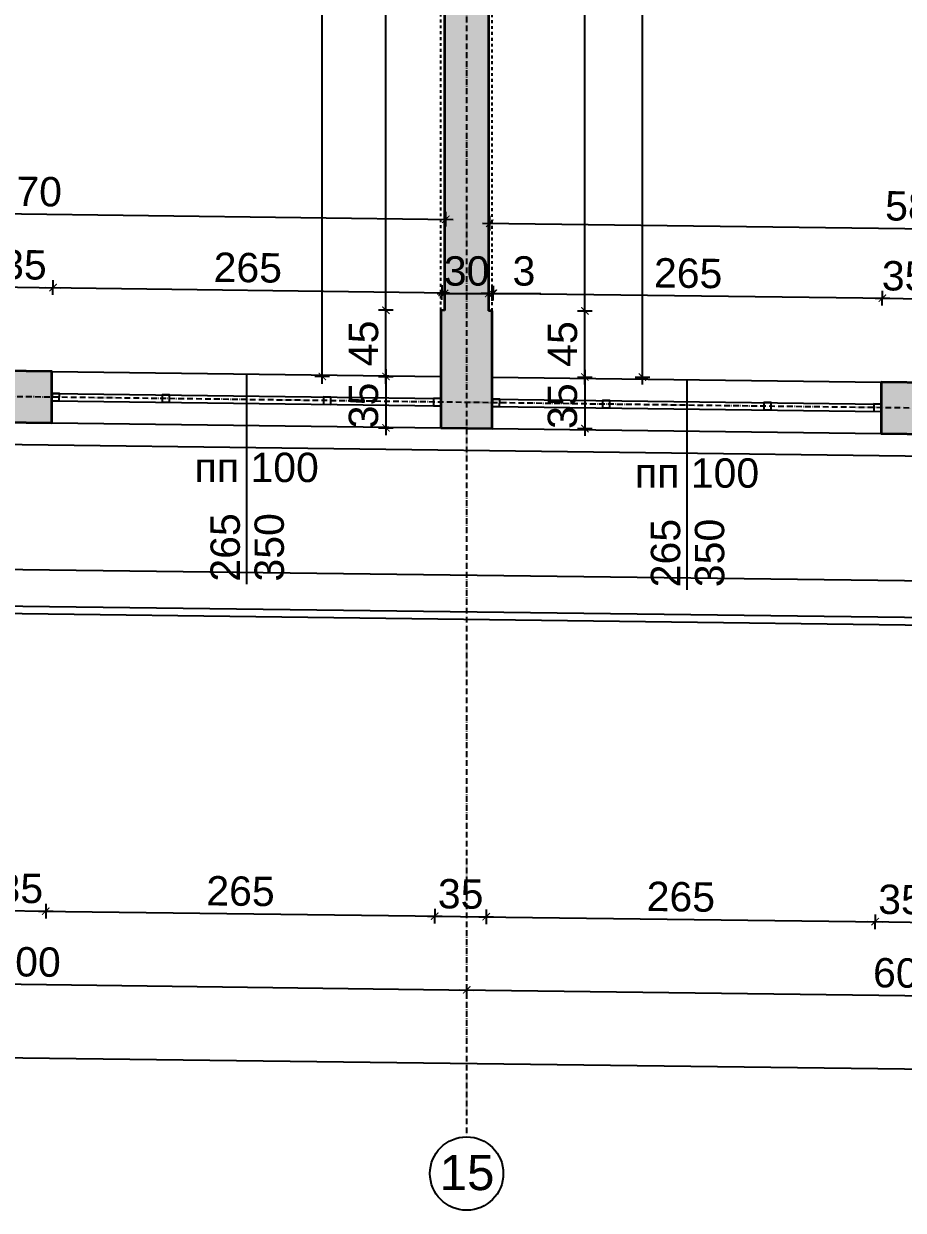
# Model space of a CAD drawing. Header units: inches. Extents: x -72385 to 39588, y -6525 to 66685.
# Drawn here: x -44457 to -43857, y 21656 to 22464 of the extents above; entities that cross this region are included whole.
import ezdxf

# ---------------------------------------------------------------- set-up
doc = ezdxf.new("R2010")
doc.units = ezdxf.units.IN
doc.header["$MEASUREMENT"] = 0
doc.linetypes.add('DashDot', pattern=[0.6, 0.4, -0.1, 0, -0.1])
doc.linetypes.add('Hidden', pattern=[0.4, 0.2, -0.2])
for name, color, linetype, lineweight in [('Изгледни линии', 253, 'Continuous', 25), ('Надписи коти външни', 252, 'Continuous', 25), ('Надписи коти вътрешни', 252, 'Continuous', 25), ('Надписи Оси', 252, 'Continuous', 25), ('Надписи прозорци', 252, 'Continuous', 25), ('Оси', 252, 'DashDot', 25), ('Прозорци', 251, 'Continuous', 25), ('Пунктир', 253, 'Hidden', 25), ('Разрезни линии', 7, 'Continuous', 35), ('Щрих стени', 254, 'Continuous', 25)]:
    doc.layers.add(name, color=color, linetype=linetype, lineweight=lineweight)
doc.styles.add('Arial Regular', font='arial.ttf')
doc.styles.get("Standard").update_dxf_attribs({"font": 'arial.ttf'})
doc.dimstyles.new('Annotative', dxfattribs={"dimscale": 0, "dimtxt": 20, "dimasz": 5, "dimexe": 5, "dimexo": 5, "dimgap": 5, "dimtad": 1, "dimdec": 0, "dimzin": 0, "dimdsep": 46, "dimtxsty": 'Standard', "dimblk": 'ARCHTICK', "dimcen": 5, "dimdle": 5, "dimadec": 0, "dimazin": 0, "dimtfac": 1, "dimtdec": 0, "dimtofl": 0, "dimtmove": 0, "dimatfit": 3, "dimldrblk": 'ARCHTICK', "dimfxl": 5, "dimfxlon": 1, "dimtolj": 1, "dimtzin": 0, "dimarcsym": 1})

# ---------------------------------------------------------------- blocks, each defined once
blk = doc.blocks.new('_ArchTick')
at = {"color": 0, "linetype": 'ByBlock', "const_width": 0.15}
blk.add_lwpolyline([(-0.5, -0.5), (0.5, 0.5)], dxfattribs=at)
blk = doc.blocks.new('*D2824')
at = {"layer": 'Defpoints', "color": 0, "ltscale": 50, "transparency": 16777216}
for p in [(-44436.61, 22284.1), (-44472.34, 22227.47), (-44437.34, 22227.03)]:
    blk.add_point(p, dxfattribs=at)
at = {"layer": 'Надписи коти вътрешни', "color": 0, "lineweight": -2, "ltscale": 50, "transparency": 16777216}
for p, q in [((-44476.61, 22284.61), (-44431.61, 22284.04)), ((-44471.67, 22279.55), (-44471.55, 22289.54)), ((-44436.67, 22279.1), (-44436.55, 22289.1))]:
    blk.add_line(p, q, dxfattribs=at)
at = {"layer": 'Надписи коти вътрешни', "color": 0, "lineweight": -2, "ltscale": 50, "transparency": 16777216, "xscale": 5, "yscale": 5, "zscale": 5}
for p, rotation in [((-44471.61, 22284.55), 179.2706286525344), ((-44436.61, 22284.1), 359.2706286525344)]:
    blk.add_blockref('_ArchTick', p, dxfattribs=dict(at, rotation=rotation))
at = {"layer": 'Надписи коти вътрешни', "color": 0, "ltscale": 50, "transparency": 16777216, "insert": (-44456.42, 22299.57), "char_height": 20, "attachment_point": 5, "rotation": 359.27063}
blk.add_mtext('\\A1;35', dxfattribs=at)
blk = doc.blocks.new('*D2825')
at = {"layer": 'Defpoints', "color": 0, "ltscale": 50, "transparency": 16777216}
for p in [(-44171.61, 22280.73), (-44437.34, 22227.03), (-44172.34, 22223.65)]:
    blk.add_point(p, dxfattribs=at)
at = {"layer": 'Надписи коти вътрешни', "color": 0, "lineweight": -2, "ltscale": 50, "transparency": 16777216}
for p, q in [((-44441.61, 22284.16), (-44166.61, 22280.66)), ((-44436.67, 22279.1), (-44436.55, 22289.1)), ((-44171.67, 22275.73), (-44171.55, 22285.73))]:
    blk.add_line(p, q, dxfattribs=at)
at = {"layer": 'Надписи коти вътрешни', "color": 0, "lineweight": -2, "ltscale": 50, "transparency": 16777216, "xscale": 5, "yscale": 5, "zscale": 5}
for p, rotation in [((-44436.61, 22284.1), 179.270628652547), ((-44171.61, 22280.73), 359.270628652547)]:
    blk.add_blockref('_ArchTick', p, dxfattribs=dict(at, rotation=rotation))
at = {"layer": 'Надписи коти вътрешни', "color": 0, "ltscale": 50, "transparency": 16777216, "insert": (-44303.92, 22297.62), "char_height": 20, "attachment_point": 5, "rotation": 359.27063}
blk.add_mtext('\\A1;265', dxfattribs=at)
blk = doc.blocks.new('*D2827')
at = {"layer": 'Defpoints', "color": 0, "ltscale": 50, "transparency": 16777216}
for p in [(-43871.61, 22276.91), (-44137.34, 22223.21), (-43872.34, 22219.83)]:
    blk.add_point(p, dxfattribs=at)
at = {"layer": 'Надписи коти вътрешни', "color": 0, "lineweight": -2, "ltscale": 50, "transparency": 16777216}
for p, q in [((-44136.67, 22275.28), (-44136.55, 22285.28)), ((-43871.67, 22271.91), (-43871.55, 22281.91)), ((-44141.61, 22280.34), (-43866.61, 22276.84))]:
    blk.add_line(p, q, dxfattribs=at)
at = {"layer": 'Надписи коти вътрешни', "color": 0, "lineweight": -2, "ltscale": 50, "transparency": 16777216, "xscale": 5, "yscale": 5, "zscale": 5}
for p, rotation in [((-44136.61, 22280.28), 179.2706286525423), ((-43871.61, 22276.91), 359.2706286525423)]:
    blk.add_blockref('_ArchTick', p, dxfattribs=dict(at, rotation=rotation))
at = {"layer": 'Надписи коти вътрешни', "color": 0, "ltscale": 50, "transparency": 16777216, "insert": (-44003.92, 22293.8), "char_height": 20, "attachment_point": 5, "rotation": 359.27063}
blk.add_mtext('\\A1;265', dxfattribs=at)
blk = doc.blocks.new('*D2828')
at = {"layer": 'Defpoints', "color": 0, "ltscale": 50, "transparency": 16777216}
for p in [(-44137.34, 22280.11), (-44139.84, 22223.24), (-44137.34, 22223.24)]:
    blk.add_point(p, dxfattribs=at)
at = {"layer": 'Надписи коти вътрешни', "color": 0, "lineweight": -2, "ltscale": 50, "transparency": 16777216}
for p, q in [((-44139.84, 22275.11), (-44139.84, 22285.11)), ((-44137.34, 22275.11), (-44137.34, 22285.11)), ((-44139.84, 22280.11), (-44144.84, 22280.11)), ((-44137.34, 22280.11), (-44104.24, 22280.11))]:
    blk.add_line(p, q, dxfattribs=at)
at = {"layer": 'Надписи коти вътрешни', "color": 0, "lineweight": -2, "ltscale": 50, "transparency": 16777216, "xscale": 5, "yscale": 5, "zscale": 5}
blk.add_blockref('_ArchTick', (-44139.84, 22280.11), dxfattribs=at)
at = {"layer": 'Надписи коти вътрешни', "color": 0, "lineweight": -2, "ltscale": 50, "transparency": 16777216, "xscale": 5, "yscale": 5, "zscale": 5, "rotation": 180}
blk.add_blockref('_ArchTick', (-44137.34, 22280.11), dxfattribs=at)
at = {"layer": 'Надписи коти вътрешни', "color": 0, "ltscale": 50, "transparency": 16777216, "insert": (-44115.79, 22295.32), "char_height": 20, "attachment_point": 5}
blk.add_mtext('\\A1;3', dxfattribs=at)
blk = doc.blocks.new('*D2829')
at = {"layer": 'Defpoints', "color": 0, "ltscale": 50, "transparency": 16777216}
for p in [(-43836.61, 22276.46), (-43872.34, 22219.83), (-43837.34, 22219.39)]:
    blk.add_point(p, dxfattribs=at)
at = {"layer": 'Надписи коти вътрешни', "color": 0, "lineweight": -2, "ltscale": 50, "transparency": 16777216}
for p, q in [((-43871.67, 22271.91), (-43871.55, 22281.91)), ((-43876.61, 22276.97), (-43831.61, 22276.4)), ((-43836.67, 22271.46), (-43836.55, 22281.46))]:
    blk.add_line(p, q, dxfattribs=at)
at = {"layer": 'Надписи коти вътрешни', "color": 0, "lineweight": -2, "ltscale": 50, "transparency": 16777216, "xscale": 5, "yscale": 5, "zscale": 5}
for p, rotation in [((-43871.61, 22276.91), 179.2706286525344), ((-43836.61, 22276.46), 359.2706286525344)]:
    blk.add_blockref('_ArchTick', p, dxfattribs=dict(at, rotation=rotation))
at = {"layer": 'Надписи коти вътрешни', "color": 0, "ltscale": 50, "transparency": 16777216, "insert": (-43856.42, 22291.93), "char_height": 20, "attachment_point": 5, "rotation": 359.27063}
blk.add_mtext('\\A1;35', dxfattribs=at)
blk = doc.blocks.new('*D2961')
at = {"layer": 'Defpoints', "color": 0, "ltscale": 50, "transparency": 16777216}
for p in [(-44209.8, 22268.66), (-44172.34, 22268.66), (-44172.34, 22223.65)]:
    blk.add_point(p, dxfattribs=at)
at = {"layer": 'Надписи коти вътрешни', "color": 0, "lineweight": -2, "ltscale": 50, "transparency": 16777216}
for p, q in [((-44204.8, 22268.66), (-44214.8, 22268.66)), ((-44209.8, 22218.65), (-44209.8, 22273.66)), ((-44204.8, 22223.65), (-44214.8, 22223.65))]:
    blk.add_line(p, q, dxfattribs=at)
at = {"layer": 'Надписи коти вътрешни', "color": 0, "lineweight": -2, "ltscale": 50, "transparency": 16777216, "xscale": 5, "yscale": 5, "zscale": 5}
for p, rotation in [((-44209.8, 22268.66), 90), ((-44209.8, 22223.65), 270)]:
    blk.add_blockref('_ArchTick', p, dxfattribs=dict(at, rotation=rotation))
at = {"layer": 'Надписи коти вътрешни', "color": 0, "ltscale": 50, "transparency": 16777216, "insert": (-44224.97, 22246.15), "char_height": 20, "attachment_point": 5, "rotation": 90}
blk.add_mtext('\\A1;45', dxfattribs=at)
blk = doc.blocks.new('*D2962')
at = {"layer": 'Defpoints', "color": 0, "ltscale": 50, "transparency": 16777216}
for p in [(-44209.8, 22761.2), (-44172.34, 22761.2), (-44172.34, 22268.66)]:
    blk.add_point(p, dxfattribs=at)
at = {"layer": 'Надписи коти вътрешни', "color": 0, "lineweight": -2, "ltscale": 50, "transparency": 16777216}
for p, q in [((-44204.8, 22761.2), (-44214.8, 22761.2)), ((-44209.8, 22263.66), (-44209.8, 22766.2)), ((-44204.8, 22268.66), (-44214.8, 22268.66))]:
    blk.add_line(p, q, dxfattribs=at)
at = {"layer": 'Надписи коти вътрешни', "color": 0, "lineweight": -2, "ltscale": 50, "transparency": 16777216, "xscale": 5, "yscale": 5, "zscale": 5}
for p, rotation in [((-44209.8, 22761.2), 90), ((-44209.8, 22268.66), 270)]:
    blk.add_blockref('_ArchTick', p, dxfattribs=dict(at, rotation=rotation))
at = {"layer": 'Надписи коти вътрешни', "color": 0, "ltscale": 50, "transparency": 16777216, "insert": (-44225.02, 22514.93), "char_height": 20, "attachment_point": 5, "rotation": 90}
blk.add_mtext('\\A1;493', dxfattribs=at)
blk = doc.blocks.new('*D4607')
at = {"layer": 'Defpoints', "color": 0, "ltscale": 50, "transparency": 16777216}
for p in [(-44169.05, 22330.63), (-44739.84, 22275.88), (-44169.84, 22268.62)]:
    blk.add_point(p, dxfattribs=at)
at = {"layer": 'Надписи коти вътрешни', "color": 0, "lineweight": -2, "ltscale": 50, "transparency": 16777216}
for p, q in [((-44739.11, 22332.89), (-44738.98, 22342.88)), ((-44744.05, 22337.95), (-44164.05, 22330.57)), ((-44169.11, 22325.63), (-44168.98, 22335.63))]:
    blk.add_line(p, q, dxfattribs=at)
at = {"layer": 'Надписи коти вътрешни', "color": 0, "lineweight": -2, "ltscale": 50, "transparency": 16777216, "xscale": 5, "yscale": 5, "zscale": 5}
for p, rotation in [((-44739.05, 22337.89), 179.2706286525477), ((-44169.05, 22330.63), 359.2706286525477)]:
    blk.add_blockref('_ArchTick', p, dxfattribs=dict(at, rotation=rotation))
at = {"layer": 'Надписи коти вътрешни', "color": 0, "ltscale": 50, "transparency": 16777216, "insert": (-44453.85, 22349.47), "char_height": 20, "attachment_point": 5, "rotation": 359.27063}
blk.add_mtext('\\A1;570', dxfattribs=at)
blk = doc.blocks.new('*D2974')
at = {"layer": 'Defpoints', "color": 0, "ltscale": 50, "transparency": 16777216}
for p in [(-43554.08, 22320.5), (-44139.84, 22268.24), (-43554.84, 22260.8)]:
    blk.add_point(p, dxfattribs=at)
at = {"layer": 'Надписи коти вътрешни', "color": 0, "lineweight": -2, "ltscale": 50, "transparency": 16777216}
for p, q in [((-44139.14, 22322.95), (-44139.01, 22332.95)), ((-44144.08, 22328.01), (-43549.08, 22320.44)), ((-43554.14, 22315.5), (-43554.01, 22325.5))]:
    blk.add_line(p, q, dxfattribs=at)
at = {"layer": 'Надписи коти вътрешни', "color": 0, "lineweight": -2, "ltscale": 50, "transparency": 16777216, "xscale": 5, "yscale": 5, "zscale": 5}
for p, rotation in [((-44139.08, 22327.95), 179.270628652547), ((-43554.08, 22320.5), 359.2706286525469)]:
    blk.add_blockref('_ArchTick', p, dxfattribs=dict(at, rotation=rotation))
at = {"layer": 'Надписи коти вътрешни', "color": 0, "ltscale": 50, "transparency": 16777216, "insert": (-43846.38, 22339.43), "char_height": 20, "attachment_point": 5, "rotation": 359.27063}
blk.add_mtext('\\A1;585', dxfattribs=at)
blk = doc.blocks.new('*D2980')
at = {"layer": 'Defpoints', "color": 0, "ltscale": 50, "transparency": 16777216}
for p in [(-44253.18, 22821.2), (-44172.34, 22821.2), (-44172.34, 22223.65)]:
    blk.add_point(p, dxfattribs=at)
at = {"layer": 'Надписи коти вътрешни', "color": 0, "lineweight": -2, "ltscale": 50, "transparency": 16777216}
for p, q in [((-44253.18, 22218.65), (-44253.18, 22826.2)), ((-44248.18, 22821.2), (-44258.18, 22821.2)), ((-44248.18, 22223.65), (-44258.18, 22223.65))]:
    blk.add_line(p, q, dxfattribs=at)
at = {"layer": 'Надписи коти вътрешни', "color": 0, "lineweight": -2, "ltscale": 50, "transparency": 16777216, "xscale": 5, "yscale": 5, "zscale": 5}
for p, rotation in [((-44253.18, 22821.2), 90), ((-44253.18, 22223.65), 270)]:
    blk.add_blockref('_ArchTick', p, dxfattribs=dict(at, rotation=rotation))
at = {"layer": 'Надписи коти вътрешни', "color": 0, "ltscale": 50, "transparency": 16777216, "insert": (-44268.39, 22522.43), "char_height": 20, "attachment_point": 5, "rotation": 90}
blk.add_mtext('\\A1;598', dxfattribs=at)
blk = doc.blocks.new('*D2982')
at = {"layer": 'Defpoints', "color": 0, "ltscale": 50, "transparency": 16777216}
for p in [(-44137.34, 22760.75), (-44074.26, 22760.75), (-44137.34, 22268.21)]:
    blk.add_point(p, dxfattribs=at)
at = {"layer": 'Надписи коти вътрешни', "color": 0, "lineweight": -2, "ltscale": 50, "transparency": 16777216}
for p, q in [((-44079.26, 22760.75), (-44069.26, 22760.75)), ((-44074.26, 22263.21), (-44074.26, 22765.75)), ((-44079.26, 22268.21), (-44069.26, 22268.21))]:
    blk.add_line(p, q, dxfattribs=at)
at = {"layer": 'Надписи коти вътрешни', "color": 0, "lineweight": -2, "ltscale": 50, "transparency": 16777216, "xscale": 5, "yscale": 5, "zscale": 5}
for p, rotation in [((-44074.26, 22760.75), 90), ((-44074.26, 22268.21), 270)]:
    blk.add_blockref('_ArchTick', p, dxfattribs=dict(at, rotation=rotation))
at = {"layer": 'Надписи коти вътрешни', "color": 0, "ltscale": 50, "transparency": 16777216, "insert": (-44089.47, 22514.48), "char_height": 20, "attachment_point": 5, "rotation": 90}
blk.add_mtext('\\A1;493', dxfattribs=at)
blk = doc.blocks.new('*D4610')
at = {"layer": 'Defpoints', "color": 0, "ltscale": 50, "transparency": 16777216}
for p in [(-44137.34, 22268.21), (-44074.26, 22268.21), (-44137.34, 22223.21)]:
    blk.add_point(p, dxfattribs=at)
at = {"layer": 'Надписи коти вътрешни', "color": 0, "lineweight": -2, "ltscale": 50, "transparency": 16777216}
for p, q in [((-44079.26, 22268.21), (-44069.26, 22268.21)), ((-44074.26, 22218.21), (-44074.26, 22273.21)), ((-44079.26, 22223.21), (-44069.26, 22223.21))]:
    blk.add_line(p, q, dxfattribs=at)
at = {"layer": 'Надписи коти вътрешни', "color": 0, "lineweight": -2, "ltscale": 50, "transparency": 16777216, "xscale": 5, "yscale": 5, "zscale": 5}
for p, rotation in [((-44074.26, 22268.21), 90), ((-44074.26, 22223.21), 270)]:
    blk.add_blockref('_ArchTick', p, dxfattribs=dict(at, rotation=rotation))
at = {"layer": 'Надписи коти вътрешни', "color": 0, "ltscale": 50, "transparency": 16777216, "insert": (-44089.43, 22245.71), "char_height": 20, "attachment_point": 5, "rotation": 90}
blk.add_mtext('\\A1;45', dxfattribs=at)
blk = doc.blocks.new('*D5394')
at = {"layer": 'Defpoints', "color": 0, "ltscale": 50, "transparency": 16777216}
for p in [(-44137.34, 22821.14), (-44035.11, 22821.14), (-44137.34, 22223.21)]:
    blk.add_point(p, dxfattribs=at)
at = {"layer": 'Надписи коти вътрешни', "color": 0, "lineweight": -2, "ltscale": 50, "transparency": 16777216}
for p, q in [((-44035.11, 22218.21), (-44035.11, 22826.14)), ((-44040.11, 22821.14), (-44030.11, 22821.14)), ((-44040.11, 22223.21), (-44030.11, 22223.21))]:
    blk.add_line(p, q, dxfattribs=at)
at = {"layer": 'Надписи коти вътрешни', "color": 0, "lineweight": -2, "ltscale": 50, "transparency": 16777216, "xscale": 5, "yscale": 5, "zscale": 5}
for p, rotation in [((-44035.11, 22821.14), 90), ((-44035.11, 22223.21), 270)]:
    blk.add_blockref('_ArchTick', p, dxfattribs=dict(at, rotation=rotation))
at = {"layer": 'Надписи коти вътрешни', "color": 0, "ltscale": 50, "transparency": 16777216, "insert": (-44050.32, 22522.17), "char_height": 20, "attachment_point": 5, "rotation": 90}
blk.add_mtext('\\A1;598', dxfattribs=at)
blk = doc.blocks.new('*D5638')
at = {"layer": 'Defpoints', "color": 0, "ltscale": 50, "transparency": 16777216}
for p in [(-44472.34, 22192.47), (-44437.34, 22192.02), (-44441.57, 21859.55)]:
    blk.add_point(p, dxfattribs=at)
at = {"layer": 'Надписи коти външни', "color": 0, "lineweight": -2, "ltscale": 50, "transparency": 16777216}
for p, q in [((-44476.51, 21865), (-44476.63, 21855)), ((-44441.51, 21864.55), (-44441.63, 21854.55)), ((-44481.57, 21860.06), (-44436.57, 21859.49))]:
    blk.add_line(p, q, dxfattribs=at)
at = {"layer": 'Надписи коти външни', "color": 0, "lineweight": -2, "ltscale": 50, "transparency": 16777216, "xscale": 5, "yscale": 5, "zscale": 5}
for p, rotation in [((-44476.57, 21860), 179.2706286525403), ((-44441.57, 21859.55), 359.2706286525403)]:
    blk.add_blockref('_ArchTick', p, dxfattribs=dict(at, rotation=rotation))
at = {"layer": 'Надписи коти външни', "color": 0, "ltscale": 50, "transparency": 16777216, "insert": (-44458.88, 21874.99), "char_height": 20, "attachment_point": 5, "rotation": 359.27063}
blk.add_mtext('\\A1;35', dxfattribs=at)
blk = doc.blocks.new('*D5639')
at = {"layer": 'Defpoints', "color": 0, "ltscale": 50, "transparency": 16777216}
for p in [(-44437.34, 22192.02), (-44172.34, 22188.65), (-44176.57, 21856.18)]:
    blk.add_point(p, dxfattribs=at)
at = {"layer": 'Надписи коти външни', "color": 0, "lineweight": -2, "ltscale": 50, "transparency": 16777216}
for p, q in [((-44441.51, 21864.55), (-44441.63, 21854.55)), ((-44446.57, 21859.61), (-44171.57, 21856.11)), ((-44176.51, 21861.18), (-44176.63, 21851.18))]:
    blk.add_line(p, q, dxfattribs=at)
at = {"layer": 'Надписи коти външни', "color": 0, "lineweight": -2, "ltscale": 50, "transparency": 16777216, "xscale": 5, "yscale": 5, "zscale": 5}
for p, rotation in [((-44441.57, 21859.55), 179.270628652547), ((-44176.57, 21856.18), 359.270628652547)]:
    blk.add_blockref('_ArchTick', p, dxfattribs=dict(at, rotation=rotation))
at = {"layer": 'Надписи коти външни', "color": 0, "ltscale": 50, "transparency": 16777216, "insert": (-44308.88, 21873.07), "char_height": 20, "attachment_point": 5, "rotation": 359.27063}
blk.add_mtext('\\A1;265', dxfattribs=at)
blk = doc.blocks.new('*D5640')
at = {"layer": 'Defpoints', "color": 0, "ltscale": 50, "transparency": 16777216}
for p in [(-44172.34, 22188.65), (-44137.34, 22188.2), (-44141.57, 21855.73)]:
    blk.add_point(p, dxfattribs=at)
at = {"layer": 'Надписи коти външни', "color": 0, "lineweight": -2, "ltscale": 50, "transparency": 16777216}
for p, q in [((-44181.57, 21856.24), (-44136.57, 21855.67)), ((-44176.51, 21861.18), (-44176.63, 21851.18)), ((-44141.51, 21860.73), (-44141.63, 21850.73))]:
    blk.add_line(p, q, dxfattribs=at)
at = {"layer": 'Надписи коти външни', "color": 0, "lineweight": -2, "ltscale": 50, "transparency": 16777216, "xscale": 5, "yscale": 5, "zscale": 5}
for p, rotation in [((-44176.57, 21856.18), 179.2706286525522), ((-44141.57, 21855.73), 359.2706286525522)]:
    blk.add_blockref('_ArchTick', p, dxfattribs=dict(at, rotation=rotation))
at = {"layer": 'Надписи коти външни', "color": 0, "ltscale": 50, "transparency": 16777216, "insert": (-44158.88, 21871.17), "char_height": 20, "attachment_point": 5, "rotation": 359.27063}
blk.add_mtext('\\A1;35', dxfattribs=at)
blk = doc.blocks.new('*D5641')
at = {"layer": 'Defpoints', "color": 0, "ltscale": 50, "transparency": 16777216}
for p in [(-44137.34, 22188.2), (-43872.34, 22184.83), (-43876.57, 21852.36)]:
    blk.add_point(p, dxfattribs=at)
at = {"layer": 'Надписи коти външни', "color": 0, "lineweight": -2, "ltscale": 50, "transparency": 16777216}
for p, q in [((-44146.57, 21855.79), (-43871.57, 21852.29)), ((-44141.51, 21860.73), (-44141.63, 21850.73)), ((-43876.51, 21857.36), (-43876.63, 21847.36))]:
    blk.add_line(p, q, dxfattribs=at)
at = {"layer": 'Надписи коти външни', "color": 0, "lineweight": -2, "ltscale": 50, "transparency": 16777216, "xscale": 5, "yscale": 5, "zscale": 5}
for p, rotation in [((-44141.57, 21855.73), 179.270628652547), ((-43876.57, 21852.36), 359.270628652547)]:
    blk.add_blockref('_ArchTick', p, dxfattribs=dict(at, rotation=rotation))
at = {"layer": 'Надписи коти външни', "color": 0, "ltscale": 50, "transparency": 16777216, "insert": (-44008.88, 21869.25), "char_height": 20, "attachment_point": 5, "rotation": 359.27063}
blk.add_mtext('\\A1;265', dxfattribs=at)
blk = doc.blocks.new('*D5642')
at = {"layer": 'Defpoints', "color": 0, "ltscale": 50, "transparency": 16777216}
for p in [(-43872.34, 22184.83), (-43837.34, 22184.39), (-43841.57, 21851.91)]:
    blk.add_point(p, dxfattribs=at)
at = {"layer": 'Надписи коти външни', "color": 0, "lineweight": -2, "ltscale": 50, "transparency": 16777216}
for p, q in [((-43876.51, 21857.36), (-43876.63, 21847.36)), ((-43841.51, 21856.91), (-43841.63, 21846.91)), ((-43881.57, 21852.42), (-43836.57, 21851.85))]:
    blk.add_line(p, q, dxfattribs=at)
at = {"layer": 'Надписи коти външни', "color": 0, "lineweight": -2, "ltscale": 50, "transparency": 16777216, "xscale": 5, "yscale": 5, "zscale": 5}
for p, rotation in [((-43876.57, 21852.36), 179.2706286525522), ((-43841.57, 21851.91), 359.2706286525522)]:
    blk.add_blockref('_ArchTick', p, dxfattribs=dict(at, rotation=rotation))
at = {"layer": 'Надписи коти външни', "color": 0, "ltscale": 50, "transparency": 16777216, "insert": (-43858.88, 21867.35), "char_height": 20, "attachment_point": 5, "rotation": 359.27063}
blk.add_mtext('\\A1;35', dxfattribs=at)
blk = doc.blocks.new('*D5670')
at = {"layer": 'Defpoints', "color": 0, "ltscale": 50, "transparency": 16777216}
for p in [(-44754.84, 21813.53), (-44154.84, 21805.9), (-44154.84, 21805.9)]:
    blk.add_point(p, dxfattribs=at)
at = {"layer": 'Надписи коти външни', "color": 0, "lineweight": -2, "ltscale": 50, "transparency": 16777216}
for p, q in [((-44759.84, 21813.6), (-44149.84, 21805.83)), ((-44754.84, 21813.53), (-44754.9, 21808.53)), ((-44154.84, 21805.9), (-44154.9, 21800.9))]:
    blk.add_line(p, q, dxfattribs=at)
at = {"layer": 'Надписи коти външни', "color": 0, "lineweight": -2, "ltscale": 50, "transparency": 16777216, "xscale": 5, "yscale": 5, "zscale": 5}
for p, rotation in [((-44754.84, 21813.53), 179.2706286525473), ((-44154.84, 21805.9), 359.2706286525473)]:
    blk.add_blockref('_ArchTick', p, dxfattribs=dict(at, rotation=rotation))
at = {"layer": 'Надписи коти външни', "color": 0, "ltscale": 50, "transparency": 16777216, "insert": (-44454.64, 21824.93), "char_height": 20, "attachment_point": 5, "rotation": 359.27063}
blk.add_mtext('\\A1;600', dxfattribs=at)
blk = doc.blocks.new('*D5671')
at = {"layer": 'Defpoints', "color": 0, "ltscale": 50, "transparency": 16777216}
for p in [(-44154.84, 21805.9), (-43554.84, 21798.26), (-43554.84, 21798.26)]:
    blk.add_point(p, dxfattribs=at)
at = {"layer": 'Надписи коти външни', "color": 0, "lineweight": -2, "ltscale": 50, "transparency": 16777216}
for p, q in [((-44159.84, 21805.96), (-43549.84, 21798.19)), ((-44154.84, 21805.9), (-44154.9, 21800.9)), ((-43554.84, 21798.26), (-43554.9, 21793.26))]:
    blk.add_line(p, q, dxfattribs=at)
at = {"layer": 'Надписи коти външни', "color": 0, "lineweight": -2, "ltscale": 50, "transparency": 16777216, "xscale": 5, "yscale": 5, "zscale": 5}
for p, rotation in [((-44154.84, 21805.9), 179.270628652548), ((-43554.84, 21798.26), 359.2706286525479)]:
    blk.add_blockref('_ArchTick', p, dxfattribs=dict(at, rotation=rotation))
at = {"layer": 'Надписи коти външни', "color": 0, "ltscale": 50, "transparency": 16777216, "insert": (-43854.64, 21817.29), "char_height": 20, "attachment_point": 5, "rotation": 359.27063}
blk.add_mtext('\\A1;600', dxfattribs=at)
blk = doc.blocks.new('*D6556')
at = {"layer": 'Defpoints', "color": 0, "ltscale": 10, "transparency": 16777216}
for p in [(-52317.34, 22292.34), (-41742.34, 22157.71), (-41747.84, 21725.25)]:
    blk.add_point(p, dxfattribs=at)
at = {"layer": 'Надписи коти външни', "color": 0, "lineweight": -2, "ltscale": 10, "transparency": 16777216}
for p, q in [((-52322.78, 21864.88), (-52322.91, 21854.88)), ((-52327.84, 21859.94), (-41742.84, 21725.19)), ((-41747.78, 21730.25), (-41747.91, 21720.25))]:
    blk.add_line(p, q, dxfattribs=at)
at = {"layer": 'Надписи коти външни', "color": 0, "lineweight": -2, "ltscale": 10, "transparency": 16777216, "xscale": 5, "yscale": 5, "zscale": 5}
for p, rotation in [((-52322.84, 21859.88), 179.2706286525472), ((-41747.84, 21725.25), 359.2706286525473)]:
    blk.add_blockref('_ArchTick', p, dxfattribs=dict(at, rotation=rotation))
at = {"layer": 'Надписи коти външни', "color": 0, "ltscale": 10, "transparency": 16777216, "insert": (-47035.15, 21807.77), "char_height": 20, "attachment_point": 5, "rotation": 359.27063}
blk.add_mtext('\\A1;10575', dxfattribs=at)
blk = doc.blocks.new('*D7360')
at = {"layer": 'Defpoints', "color": 0, "ltscale": 10, "transparency": 16777216}
for p in [(-44227.19, 22223.65), (-44227.19, 22188.65), (-44209.8, 22188.65)]:
    blk.add_point(p, dxfattribs=at)
at = {"layer": 'Надписи коти вътрешни', "color": 0, "lineweight": -2, "ltscale": 10, "transparency": 16777216}
for p, q in [((-44209.8, 22228.65), (-44209.8, 22183.65)), ((-44214.8, 22223.65), (-44204.8, 22223.65)), ((-44214.8, 22188.65), (-44204.8, 22188.65))]:
    blk.add_line(p, q, dxfattribs=at)
at = {"layer": 'Надписи коти вътрешни', "color": 0, "lineweight": -2, "ltscale": 10, "transparency": 16777216, "xscale": 5, "yscale": 5, "zscale": 5}
for p, rotation in [((-44209.8, 22223.65), 90), ((-44209.8, 22188.65), 270)]:
    blk.add_blockref('_ArchTick', p, dxfattribs=dict(at, rotation=rotation))
at = {"layer": 'Надписи коти вътрешни', "color": 0, "ltscale": 10, "transparency": 16777216, "insert": (-44225.02, 22203.86), "char_height": 20, "attachment_point": 5, "rotation": 90}
blk.add_mtext('\\A1;35', dxfattribs=at)
blk = doc.blocks.new('*D7361')
at = {"layer": 'Defpoints', "color": 0, "ltscale": 10, "transparency": 16777216}
for p in [(-44091.64, 22223.21), (-44091.64, 22188.2), (-44074.26, 22188.2)]:
    blk.add_point(p, dxfattribs=at)
at = {"layer": 'Надписи коти вътрешни', "color": 0, "lineweight": -2, "ltscale": 10, "transparency": 16777216}
for p, q in [((-44074.26, 22228.21), (-44074.26, 22183.2)), ((-44079.26, 22223.21), (-44069.26, 22223.21)), ((-44079.26, 22188.2), (-44069.26, 22188.2))]:
    blk.add_line(p, q, dxfattribs=at)
at = {"layer": 'Надписи коти вътрешни', "color": 0, "lineweight": -2, "ltscale": 10, "transparency": 16777216, "xscale": 5, "yscale": 5, "zscale": 5}
for p, rotation in [((-44074.26, 22223.21), 90), ((-44074.26, 22188.2), 270)]:
    blk.add_blockref('_ArchTick', p, dxfattribs=dict(at, rotation=rotation))
at = {"layer": 'Надписи коти вътрешни', "color": 0, "ltscale": 10, "transparency": 16777216, "insert": (-44089.47, 22203.42), "char_height": 20, "attachment_point": 5, "rotation": 90}
blk.add_mtext('\\A1;35', dxfattribs=at)
blk = doc.blocks.new('*D7383')
at = {"layer": 'Defpoints', "color": 0, "ltscale": 10, "transparency": 16777216}
for p in [(-44169.84, 22293.33), (-44139.84, 22293.33), (-44139.84, 22280.11)]:
    blk.add_point(p, dxfattribs=at)
at = {"layer": 'Надписи коти вътрешни', "color": 0, "lineweight": -2, "ltscale": 10, "transparency": 16777216}
for p, q in [((-44169.84, 22285.11), (-44169.84, 22275.11)), ((-44139.84, 22285.11), (-44139.84, 22275.11)), ((-44174.84, 22280.11), (-44134.84, 22280.11))]:
    blk.add_line(p, q, dxfattribs=at)
at = {"layer": 'Надписи коти вътрешни', "color": 0, "lineweight": -2, "ltscale": 10, "transparency": 16777216, "xscale": 5, "yscale": 5, "zscale": 5, "rotation": 180}
blk.add_blockref('_ArchTick', (-44169.84, 22280.11), dxfattribs=at)
at = {"layer": 'Надписи коти вътрешни', "color": 0, "lineweight": -2, "ltscale": 10, "transparency": 16777216, "xscale": 5, "yscale": 5, "zscale": 5}
blk.add_blockref('_ArchTick', (-44139.84, 22280.11), dxfattribs=at)
at = {"layer": 'Надписи коти вътрешни', "color": 0, "ltscale": 10, "transparency": 16777216, "insert": (-44154.84, 22295.32), "char_height": 20, "attachment_point": 5}
blk.add_mtext('\\A1;30', dxfattribs=at)

msp = doc.modelspace()

# ---------------------------------------------------------------- hatches: boundary and pattern name
at = {"layer": 'Щрих стени', "ltscale": 10}
h = msp.add_hatch(color=256, dxfattribs=at)
h.dxf.hatch_style = 1
h.paths.add_polyline_path([(-42007.34, 22196.09), (-42042.34, 22196.54), (-42042.34, 22161.53), (-42007.34, 22161.09)])
h.paths.add_polyline_path([(-42307.34, 22244.91), (-42309.84, 22244.95), (-42309.84, 22737.49), (-42299.84, 22737.36), (-42299.84, 22827.37), (-42309.84, 22827.49), (-42309.84, 23067.51), (-42109.84, 23064.97), (-42109.84, 23094.97), (-43137.34, 23108.05), (-43137.34, 23078.05), (-42949.84, 23075.66), (-42949.84, 22925.65), (-42944.84, 22925.58), (-42944.84, 23075.6), (-42339.84, 23067.89), (-42339.84, 22827.87), (-42349.84, 22828), (-42349.84, 22742.99), (-42899.84, 22750), (-42899.84, 22835), (-42949.84, 22835.64), (-42949.84, 22780.64), (-42974.84, 22780.95), (-42974.84, 22745.95), (-42949.84, 22745.63), (-42339.84, 22737.87), (-42339.84, 22245.33), (-42342.34, 22245.36), (-42342.34, 22165.35), (-42307.34, 22164.91)])
h.paths.add_polyline_path([(-42607.34, 22203.73), (-42642.34, 22204.17), (-42642.34, 22169.17), (-42607.34, 22168.73)], flags=17)
h.paths.add_polyline_path([(-42907.34, 22252.55), (-42942.34, 22253), (-42942.34, 22172.99), (-42907.34, 22172.55)], flags=17)
h.paths.add_polyline_path([(-43207.34, 22211.37), (-43242.34, 22211.81), (-43242.34, 22176.81), (-43207.34, 22176.36)])
h.paths.add_polyline_path([(-43507.34, 22260.19), (-43524.84, 22260.41), (-43524.84, 22752.95), (-43499.84, 22752.63), (-43499.84, 22842.64), (-43524.84, 22842.96), (-43524.84, 23082.98), (-43297.34, 23080.08), (-43297.34, 23110.09), (-43767.34, 23116.07), (-43767.34, 23086.07), (-43554.84, 23083.36), (-43554.84, 22843.34), (-43579.84, 22843.66), (-43579.84, 22753.65), (-43554.84, 22753.34), (-43554.84, 22260.8), (-43572.34, 22261.02), (-43572.34, 22181.01), (-43507.34, 22180.18)])
h.paths.add_polyline_path([(-43837.34, 22219.39), (-43872.34, 22219.83), (-43872.34, 22184.83), (-43837.34, 22184.39)])
h.paths.add_polyline_path([(-44137.34, 22268.21), (-44139.84, 22268.24), (-44139.84, 22760.78), (-44129.84, 22760.66), (-44129.84, 22820.66), (-43937.34, 22818.21), (-43937.34, 23088.23), (-43927.34, 23088.1), (-43927.34, 23118.11), (-44629.84, 23127.05), (-44629.84, 23097.05), (-44597.34, 23096.63), (-44597.34, 22966.62), (-44567.34, 22966.24), (-44567.34, 23096.25), (-43967.34, 23088.61), (-43967.34, 22848.59), (-44567.34, 22856.23), (-44567.34, 22876.23), (-44597.34, 22876.62), (-44597.34, 22856.61), (-44609.84, 22856.77), (-44609.84, 22826.77), (-44179.84, 22821.3), (-44179.84, 22796.29), (-44204.84, 22796.61), (-44204.84, 22761.61), (-44179.84, 22761.29), (-44169.84, 22761.16), (-44169.84, 22268.62), (-44172.34, 22268.66), (-44172.34, 22188.65), (-44137.34, 22188.2)])
h.paths.add_polyline_path([(-44437.34, 22227.03), (-44472.34, 22227.47), (-44472.34, 22192.47), (-44437.34, 22192.02)], flags=17)

# ---------------------------------------------------------------- linework, layer by layer
at = {"layer": 'Изгледни линии', "ltscale": 50}
for p, q in [((-44437.34, 22227.03), (-44172.34, 22223.65)), ((-44137.34, 22223.21), (-43872.34, 22219.83)), ((-45952.34, 22196.31), (-41741.87, 22142.71)), ((-44437.34, 22192.02), (-44172.34, 22188.65)), ((-44137.34, 22188.2), (-43872.34, 22184.83)), ((-45922.34, 22110.92), (-41739.21, 22057.67)), ((-45922.34, 22085.92), (-41738.43, 22032.65)), ((-45922.34, 22080.92), (-41738.27, 22027.65))]:
    msp.add_line(p, q, dxfattribs=at)
at = {"layer": 'Надписи Оси', "ltscale": 50}
msp.add_circle((-44154.84, 21680.89), 25, dxfattribs=at)
at = {"layer": 'Надписи прозорци', "ltscale": 50}
for p, q in [((-44304.84, 22225.34), (-44304.84, 22082.19)), ((-44004.84, 22221.52), (-44004.84, 22078.37))]:
    msp.add_line(p, q, dxfattribs=at)
at = {"layer": 'Оси', "ltscale": 10}
for p, q in [((-44154.84, 24506.11), (-44154.84, 21705.89)), ((-39839.84, 22151), (-52799.84, 22315.98))]:
    msp.add_line(p, q, dxfattribs=at)
at = {"layer": 'Прозорци', "ltscale": 50}
for p, q in [((-44437.34, 22212.03), (-44172.34, 22208.65)), ((-44437.34, 22207.02), (-44172.34, 22203.65)), ((-44137.34, 22208.21), (-43872.34, 22204.83)), ((-44137.34, 22203.21), (-43872.34, 22199.83))]:
    msp.add_line(p, q, dxfattribs=at)
for points in [[(-44437.34, 22207.02), (-44432.34, 22206.96), (-44432.27, 22211.96), (-44437.27, 22212.02), (-44437.34, 22207.02)], [(-44362.35, 22206.07), (-44357.35, 22206.01), (-44357.29, 22211.01), (-44362.29, 22211.07), (-44362.35, 22206.07)], [(-44252.39, 22204.67), (-44247.39, 22204.61), (-44247.33, 22209.61), (-44252.32, 22209.67), (-44252.39, 22204.67)], [(-44177.4, 22203.72), (-44172.4, 22203.66), (-44172.34, 22208.66), (-44177.34, 22208.72), (-44177.4, 22203.72)], [(-44137.34, 22203.21), (-44132.34, 22203.14), (-44132.27, 22208.14), (-44137.27, 22208.21), (-44137.34, 22203.21)], [(-44062.35, 22202.25), (-44057.35, 22202.19), (-44057.29, 22207.19), (-44062.29, 22207.25), (-44062.35, 22202.25)], [(-43952.39, 22200.85), (-43947.39, 22200.79), (-43947.33, 22205.79), (-43952.32, 22205.85), (-43952.39, 22200.85)], [(-43877.4, 22199.9), (-43872.4, 22199.84), (-43872.34, 22204.84), (-43877.34, 22204.9), (-43877.4, 22199.9)]]:
    msp.add_lwpolyline(points, dxfattribs=at)
at = {"layer": 'Пунктир', "ltscale": 10}
for p, q in [((-44172.34, 22268.66), (-44172.34, 22761.2)), ((-44137.34, 22268.21), (-44137.34, 22760.75))]:
    msp.add_line(p, q, dxfattribs=at)
at = {"layer": 'Разрезни линии', "ltscale": 50}
for p, q in [((-44169.84, 22761.16), (-44169.84, 22268.62)), ((-44139.84, 22760.78), (-44139.84, 22268.24)), ((-44172.34, 22268.66), (-44172.34, 22188.65)), ((-44169.84, 22268.62), (-44172.34, 22268.66)), ((-44137.34, 22268.21), (-44139.84, 22268.24)), ((-44137.34, 22188.2), (-44137.34, 22268.21)), ((-44172.34, 22188.65), (-44137.34, 22188.2))]:
    msp.add_line(p, q, dxfattribs=at)
for points in [[(-44472.34, 22192.47), (-44437.34, 22192.02), (-44437.34, 22227.03), (-44472.34, 22227.47)], [(-43872.34, 22219.83), (-43872.34, 22184.83), (-43837.34, 22184.39), (-43837.34, 22219.39)]]:
    msp.add_lwpolyline(points, close=True, dxfattribs=at)

# ---------------------------------------------------------------- texts
at = {"layer": 'Надписи Оси', "ltscale": 100, "insert": (-44168.16, 21693.61), "char_height": 24, "width": 27.2128, "attachment_point": 1, "style": 'Arial Regular'}
msp.add_mtext('\\pxqc;15', dxfattribs=at)
at = {"layer": 'Надписи прозорци', "ltscale": 100, "char_height": 20, "width": 180.4891, "attachment_point": 1, "style": 'Arial Regular'}
for insert in [(-44340.15, 22171.7), (-44040.15, 22167.88)]:
    msp.add_mtext('пп 100', dxfattribs=dict(at, insert=insert))
at = {"layer": 'Надписи прозорци', "ltscale": 100, "char_height": 20, "width": 180.4891, "attachment_point": 3, "rotation": 90, "style": 'Arial Regular'}
for s, insert in [('265', (-44329.35, 22130.48)), ('350', (-44299.35, 22130.56)), ('265', (-44029.35, 22126.66)), ('350', (-43999.35, 22126.74))]:
    msp.add_mtext(s, dxfattribs=dict(at, insert=insert))

# ---------------------------------------------------------------- dimensions: what is measured, and where the dimension line sits
at = {"layer": 'Надписи коти външни', "ltscale": 10}
dim = msp.add_aligned_dim(p1=(-52317.34, 22292.34), p2=(-41742.34, 22157.71), distance=-432.5, text='10575', dimstyle='Annotative', override={"dimscale": 0, "dimtix": 0, "dimtofl": 0, "dimtmove": 0, "dimatfit": 3}, dxfattribs=at)
dim.commit()
dim.dimension.update_dxf_attribs({"geometry": '*D6556', "text_midpoint": (-47035.15, 21807.77)})
at = {"layer": 'Надписи коти външни', "ltscale": 50}
for base, p1, p2, picture, middle in [((-44441.57, 21859.55), (-44472.34, 22192.47), (-44437.34, 22192.02), '*D5638', (-44459.07, 21859.77)), ((-44141.57, 21855.73), (-44172.34, 22188.65), (-44137.34, 22188.2), '*D5640', (-44159.07, 21855.95)), ((-43841.57, 21851.91), (-43872.34, 22184.83), (-43837.34, 22184.39), '*D5642', (-43859.07, 21852.13))]:
    dim = msp.add_linear_dim(base=base, p1=p1, p2=p2, angle=359.27063, dimstyle='Annotative', override={"dimscale": 0, "dimtix": 0, "dimtofl": 0, "dimtmove": 0, "dimatfit": 3}, dxfattribs=at)
    dim.commit()
    dim.dimension.update_dxf_attribs({"geometry": picture, "text_midpoint": middle, "dimtype": 129})
for p1, p2, distance, picture, middle in [((-44437.34, 22192.02), (-44172.34, 22188.65), -332.5, '*D5639', (-44308.88, 21873.07)), ((-44137.34, 22188.2), (-43872.34, 22184.83), -332.5, '*D5641', (-44008.88, 21869.25)), ((-44754.84, 21813.53), (-44154.84, 21805.9), 0, '*D5670', (-44454.64, 21824.93)), ((-44154.84, 21805.9), (-43554.84, 21798.26), 0, '*D5671', (-43854.64, 21817.29))]:
    dim = msp.add_aligned_dim(p1=p1, p2=p2, distance=distance, dimstyle='Annotative', override={"dimscale": 0, "dimtix": 0, "dimtofl": 0, "dimtmove": 0, "dimatfit": 3}, dxfattribs=at)
    dim.commit()
    dim.dimension.update_dxf_attribs({"geometry": picture, "text_midpoint": middle})
at = {"layer": 'Надписи коти вътрешни', "ltscale": 50}
for base, p1, p2, picture, middle in [((-44253.18, 22821.2), (-44172.34, 22223.65), (-44172.34, 22821.2), '*D2980', (-44268.39, 22522.43)), ((-44035.11, 22821.14), (-44137.34, 22223.21), (-44137.34, 22821.14), '*D5394', (-44050.32, 22522.17)), ((-44209.8, 22761.2), (-44172.34, 22268.66), (-44172.34, 22761.2), '*D2962', (-44225.02, 22514.93)), ((-44074.26, 22760.75), (-44137.34, 22268.21), (-44137.34, 22760.75), '*D2982', (-44089.47, 22514.48)), ((-44209.8, 22268.66), (-44172.34, 22223.65), (-44172.34, 22268.66), '*D2961', (-44224.97, 22246.15)), ((-44074.26, 22268.21), (-44137.34, 22223.21), (-44137.34, 22268.21), '*D4610', (-44089.43, 22245.71))]:
    dim = msp.add_linear_dim(base=base, p1=p1, p2=p2, angle=90, dimstyle='Annotative', override={"dimscale": 0, "dimtix": 0, "dimtofl": 0, "dimtmove": 0, "dimatfit": 3}, dxfattribs=at)
    dim.commit()
    dim.dimension.update_dxf_attribs({"geometry": picture, "text_midpoint": middle})
for p1, p2, distance, picture, middle in [((-44739.84, 22275.88), (-44169.84, 22268.62), 62.01, '*D4607', (-44453.85, 22349.47)), ((-44139.84, 22268.24), (-43554.84, 22260.8), 59.71, '*D2974', (-43846.38, 22339.43)), ((-44437.34, 22227.03), (-44172.34, 22223.65), 57.08, '*D2825', (-44303.92, 22297.62)), ((-44137.34, 22223.21), (-43872.34, 22219.83), 57.08, '*D2827', (-44003.92, 22293.8))]:
    dim = msp.add_aligned_dim(p1=p1, p2=p2, distance=distance, dimstyle='Annotative', override={"dimscale": 0, "dimtix": 0, "dimtofl": 0, "dimtmove": 0, "dimatfit": 3}, dxfattribs=at)
    dim.commit()
    dim.dimension.update_dxf_attribs({"geometry": picture, "text_midpoint": middle})
for base, p1, p2, picture, middle in [((-44436.61, 22284.1), (-44472.34, 22227.47), (-44437.34, 22227.03), '*D2824', (-44456.61, 22284.35)), ((-43836.61, 22276.46), (-43872.34, 22219.83), (-43837.34, 22219.39), '*D2829', (-43856.61, 22276.72))]:
    dim = msp.add_linear_dim(base=base, p1=p1, p2=p2, angle=359.27063, dimstyle='Annotative', override={"dimscale": 0, "dimtix": 0, "dimtofl": 0, "dimtmove": 0, "dimatfit": 3}, dxfattribs=at)
    dim.commit()
    dim.dimension.update_dxf_attribs({"geometry": picture, "text_midpoint": middle, "dimtype": 129})
at = {"layer": 'Надписи коти вътрешни', "ltscale": 10}
for base, p1, p2, angle, picture, middle in [((-44139.84, 22280.11), (-44169.84, 22293.33), (-44139.84, 22293.33), 0, '*D7383', (-44154.84, 22280.11)), ((-44209.8, 22188.65), (-44227.19, 22223.65), (-44227.19, 22188.65), 270, '*D7360', (-44209.8, 22203.86)), ((-44074.26, 22188.2), (-44091.64, 22223.21), (-44091.64, 22188.2), 270, '*D7361', (-44074.26, 22203.42))]:
    dim = msp.add_linear_dim(base=base, p1=p1, p2=p2, angle=angle, dimstyle='Annotative', override={"dimscale": 0, "dimtix": 0, "dimtofl": 0, "dimtmove": 0, "dimatfit": 3}, dxfattribs=at)
    dim.commit()
    dim.dimension.update_dxf_attribs({"geometry": picture, "text_midpoint": middle, "dimtype": 129})
at = {"layer": 'Надписи коти вътрешни', "ltscale": 50}
dim = msp.add_linear_dim(base=(-44137.33731907, 22280.10657964), p1=(-44139.83731907, 22223.23888345), p2=(-44137.33731907, 22223.23888345), dimstyle='Annotative', override={"dimscale": 0, "dimtix": 0, "dimtofl": 0, "dimtmove": 0, "dimatfit": 3}, dxfattribs=at)
dim.commit()
dim.dimension.update_dxf_attribs({"geometry": '*D2828', "text_midpoint": (-44115.78888797, 22295.32486067)})

doc.saveas('drawing.dxf')
